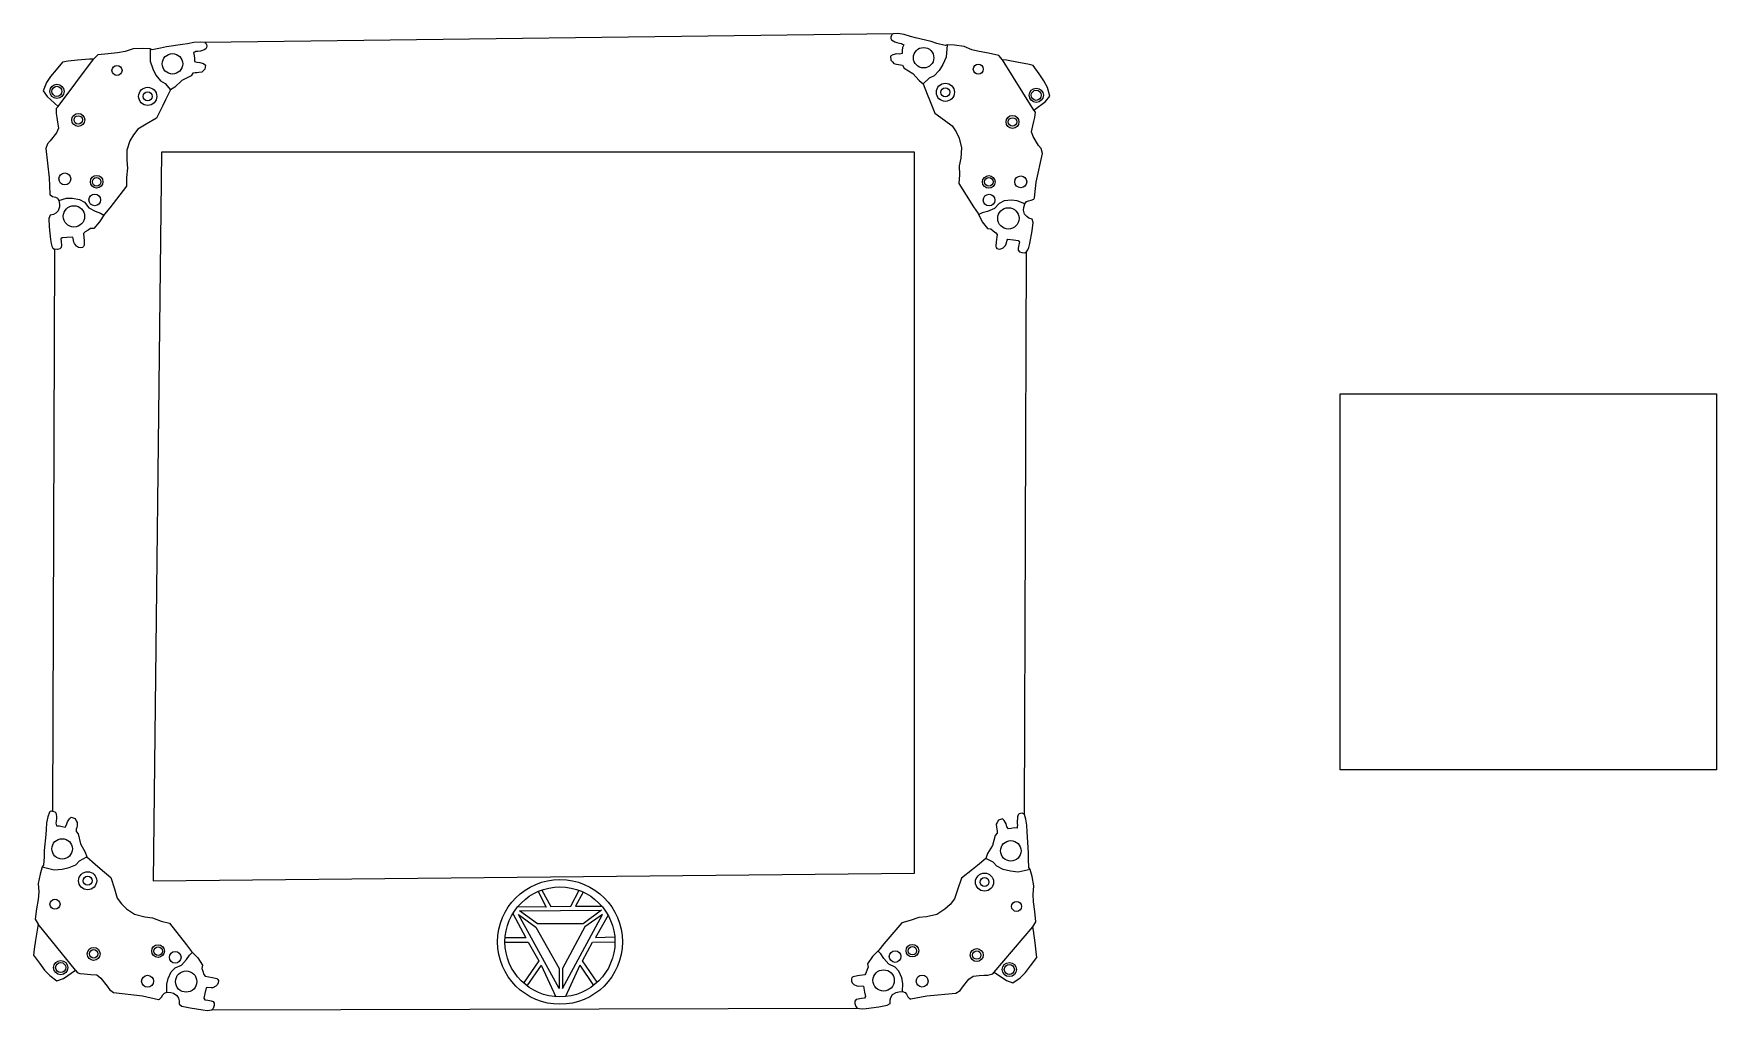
# Model space of a CAD drawing. Header units: millimetres. Extents: x -1084490687 to 931294, y -88656181 to 417313174.
# Drawn here: x 400706 to 931294, y -119411 to 188619 of the extents above.
import ezdxf

# ---------------------------------------------------------------- set-up
doc = ezdxf.new("R2010")
doc.units = ezdxf.units.MM
picture_1 = doc.add_image_def('image1.jpg', size_in_pixel=(800, 800))

msp = doc.modelspace()

# ---------------------------------------------------------------- linework, layer by layer
for p, q in [((454684, 185804), (454954, 185607)), ((671154, 188051), (671033, 187518)), ((671033, 187518), (671041, 187047)), ((671041, 187047), (671252, 186634)), ((671459, 188419), (671154, 188051)), ((671252, 186634), (671745, 186343)), ((671746, 188592), (671459, 188419)), ((671745, 186343), (672265, 186075)), ((672265, 186075), (672883, 185798)), ((672883, 185798), (673682, 185604)), ((451483, 182751), (451065, 182628)), ((451828, 182948), (451483, 182751)), ((452493, 182998), (451828, 182948)), ((453305, 183121), (452493, 182998)), ((453945, 183342), (453305, 183121)), ((454487, 183564), (453945, 183342)), ((455004, 183810), (454487, 183564)), ((454954, 185607), (455225, 185213)), ((455250, 184204), (455004, 183810)), ((455225, 185213), (455299, 184672)), ((455299, 184672), (455250, 184204)), ((673682, 185604), (674340, 185497)), ((674340, 185497), (674666, 185270)), ((674666, 185270), (675072, 185111)), ((409704, 124276), (409285, 123858)), ((409285, 123858), (409335, 122923)), ((409335, 122923), (409458, 121889)), ((411170, 124338), (409704, 124276)), ((413015, 124430), (411170, 124338)), ((413201, 124055), (413015, 124430)), ((413371, 122898), (413201, 124055)), ((413558, 122394), (413371, 122898)), ((414261, 121561), (413558, 122394)), ((416915, 126087), (416442, 125622)), ((416442, 125622), (416619, 123278)), ((416619, 123278), (416619, 121875)), ((417879, 126654), (416915, 126087)), ((418586, 127201), (417879, 126654)), ((702563, 127048), (703219, 126441)), ((703219, 126441), (704129, 125792)), ((704178, 122968), (704055, 121570)), ((704129, 125792), (704560, 125287)), ((704560, 125287), (704178, 122968)), ((707150, 121819), (707380, 122304)), ((707380, 122304), (707651, 123442)), ((707651, 123442), (707869, 123799)), ((707869, 123799), (709699, 123546)), ((709699, 123546), (711154, 123356)), ((711154, 123356), (711534, 122902)), ((711534, 122902), (711403, 121974)), ((408251, 120584), (407267, 120658)), ((408990, 120732), (408251, 120584)), ((409409, 121224), (408990, 120732)), ((409458, 121889), (409409, 121224)), ((414889, 121194), (414261, 121561)), ((415423, 121083), (414889, 121194)), ((416158, 121206), (415423, 121083)), ((416473, 121462), (416158, 121206)), ((416619, 121875), (416473, 121462)), ((704055, 121570), (704165, 121145)), ((704165, 121145), (704456, 120863)), ((704456, 120863), (705177, 120676)), ((705177, 120676), (705719, 120739)), ((705719, 120739), (706377, 121050)), ((706377, 121050), (707150, 121819)), ((711190, 120955), (711181, 120289)), ((711181, 120289), (711554, 119762)), ((711403, 121974), (711190, 120955)), ((711554, 119762), (712277, 119550)), ((712277, 119550), (713264, 119537)), ((713264, 119537), (713788, 119762)), ((710980, -58357), (710882, -58934)), ((711106, -57799), (710980, -58357)), ((711436, -57472), (711106, -57799)), ((711882, -57321), (711436, -57472)), ((712426, -57274), (711882, -57321)), ((712870, -57452), (712426, -57274)), ((713122, -57673), (712870, -57452)), ((710882, -58934), (710807, -59607)), ((710807, -59607), (710865, -60427)), ((710847, -61465), (710819, -61901)), ((710963, -61086), (710847, -61465)), ((710865, -60427), (710963, -61086)), ((559747, -81918), (562319, -86828)), ((560901, -81463), (563789, -86618)), ((570067, -86557), (572694, -81555)), ((574007, -82104), (571523, -86552)), ((551818, -88866), (555927, -96556)), ((562319, -86828), (553319, -86751)), ((553616, -89172), (559102, -93198)), ((566387, -112491), (553616, -89172)), ((553928, -87976), (579811, -87827)), ((559568, -92086), (553928, -87976)), ((563789, -86618), (570067, -86557)), ((567453, -112467), (580062, -89131)), ((571523, -86552), (579889, -86591)), ((579811, -87827), (573977, -92086)), ((580062, -89131), (574531, -93069)), ((581811, -89362), (577840, -96402)), ((559102, -93198), (566387, -106198)), ((573977, -92086), (559568, -92086)), ((574531, -93069), (567453, -106202)), ((450484, -100807), (452478, -102885)), ((549330, -97921), (556664, -97878)), ((555927, -96556), (549380, -96503)), ((556664, -97878), (560023, -103761)), ((573766, -103752), (576874, -97870)), ((576874, -97870), (584012, -97817)), ((577840, -96402), (583940, -96238)), ((560023, -103761), (555203, -110824)), ((560702, -105131), (556263, -111687)), ((560702, -105131), (565326, -115105)), ((572925, -105182), (568360, -115075)), ((572925, -105182), (577272, -111540)), ((578442, -110550), (573766, -103752)), ((663878, -105760), (663500, -106570)), ((566387, -106198), (566387, -112491)), ((567453, -106202), (567453, -112467)), ((658743, -109083), (658562, -109446)), ((658562, -109446), (658604, -110190)), ((658604, -110190), (658830, -110687)), ((659114, -108849), (658743, -109083)), ((658830, -110687), (659326, -111219)), ((660483, -108541), (659114, -108849)), ((659326, -111219), (660293, -111721)), ((662808, -108199), (660483, -108541)), ((663158, -107635), (662808, -108199)), ((663500, -106570), (663158, -107635)), ((660063, -116026), (659674, -116543)), ((659674, -116543), (659692, -117296)), ((660700, -115832), (660063, -116026)), ((660293, -111721), (660825, -111793)), ((661736, -115725), (660700, -115832)), ((660825, -111793), (661992, -111705)), ((662660, -115568), (661736, -115725)), ((661992, -111705), (662399, -111804)), ((662399, -111804), (662714, -113624)), ((662976, -115068), (662660, -115568)), ((662714, -113624), (662976, -115068)), ((457321, -118783), (456930, -119205)), ((457632, -117846), (457321, -118783)), ((659692, -117296), (659981, -118240)), ((659981, -118240), (660354, -118671))]:
    msp.add_line(p, q)
for points in [[(670738, -117211), (670739, -116128), (671001, -115322), (671550, -114460), (672645, -113758), (673488, -113568), (674690, -113512), (675500, -113772), (675950, -114337), (676348, -115139), (676939, -115795), (677148, -115846), (677325, -115823), (682309, -114874), (691498, -113960), (692832, -113122), (693549, -112052), (695631, -109538), (696959, -108587), (698842, -108471), (700301, -108347), (701594, -108276), (703165, -107923), (703594, -107322), (707430, -109947), (709439, -110746), (711777, -109161), (713412, -107445), (715057, -105343), (716985, -102791), (716868, -100988), (716503, -98086), (716024, -94248), (715756, -93057), (716750, -91485), (716394, -88196), (716009, -85203), (715860, -82830), (716128, -80171), (715559, -77218), (714952, -74948), (714537, -74370), (714439, -71743), (714432, -69806), (714068, -64712), (713946, -63076), (713921, -61048), (713603, -59087), (713122, -57673), (713788, 119762), (714181, 120399), (714493, 121166), (714791, 122486), (715528, 126423), (715867, 129051), (715558, 130097), (714527, 130427), (713839, 130923), (713185, 131708), (712850, 132964), (712926, 133825), (713237, 134988), (713732, 135680), (714407, 135937), (715292, 136071), (716097, 136435), (716209, 136618), (716241, 136794), (716854, 141831), (718780, 150862), (718388, 152387), (717587, 153396), (715826, 156144), (715325, 157698), (715787, 159528), (716113, 160955), (716439, 162208), (716581, 163812), (716085, 164475), (719807, 167259), (721180, 168929), (720382, 171639), (719245, 173719), (717743, 175925), (715899, 178539), (714146, 178976), (711271, 179512), (707468, 180224), (706252, 180331), (705058, 181756), (701817, 182419), (698848, 182963), (696542, 183543), (694091, 184607), (691106, 184965), (688759, 185077), (688082, 184858), (685549, 185563), (683702, 186146), (678739, 187351), (677143, 187733), (675204, 188326), (673239, 188619), (671746, 188592), (454684, 185804), (453198, 185963), (451215, 185842), (449231, 185422), (447609, 185181), (442558, 184417), (440667, 183998), (438083, 183517), (437428, 183795), (435080, 183889), (432075, 183795), (429539, 182950), (427192, 182574), (424187, 182293), (420900, 181917), (419585, 180602), (418364, 180602), (414514, 180227), (411603, 179945), (409819, 179663), (407753, 177222), (406062, 175156), (404748, 173184), (403715, 170554), (404935, 168770), (408400, 165670), (407848, 165053), (407848, 163443), (408063, 162166), (408262, 160716), (408562, 158853), (407927, 157348), (405931, 154766), (405045, 153830), (404520, 152346), (405647, 143180), (405816, 138109), (405832, 137932), (405928, 137739), (406697, 137306), (407567, 137094), (408217, 136779), (408649, 136047), (408858, 134861), (408858, 133997), (408414, 132775), (407693, 132050), (406964, 131617), (405908, 131378), (405508, 130363), (405616, 127716), (406005, 123730), (406186, 122388), (406430, 121597), (406764, 120928), (407267, 120658), (406605, -56593), (406362, -56569), (405914, -56736), (405657, -56951), (405142, -58353), (404777, -60306), (404703, -62332), (404541, -63964), (404055, -69049), (404001, -70985), (403839, -73609), (403410, -74177), (402749, -76431), (402109, -79369), (402312, -82034), (402106, -84403), (401649, -87386), (401214, -90666), (402170, -92260), (401873, -93445), (401301, -97271), (400867, -100163), (400706, -101962), (402572, -104560), (404165, -106702), (405758, -108456), (408058, -110098), (410085, -109347), (413934, -106741), (414398, -107426), (415315, -107767), (416606, -107868), (418706, -108079), (420587, -108240), (421891, -109223), (423911, -111786), (424603, -112873), (425916, -113743), (435080, -114879), (440040, -115948), (440216, -115975), (440426, -115929), (441033, -115288), (441450, -114495), (441914, -113942), (442730, -113701), (443930, -113787), (444769, -113997), (445846, -114724), (446374, -115600), (446617, -116412), (446591, -117494), (447479, -118129), (450073, -118668), (454034, -119260), (455379, -119411), (456201, -119367), (456930, -119205), (660354, -118671), (661081, -118851), (661906, -118914), (663255, -118797), (667229, -118300), (669835, -117824)], [(440985, 151223), (438361, -78610), (678427, -76170), (678427, 151223)]]:
    msp.add_lwpolyline(points, close=True)
for points in [[(408400, 165670), (419585, 180602)], [(451065, 182628), (451333, 181692), (451372, 180769), (451372, 179884), (452180, 179577), (453141, 179538), (454218, 179192), (454872, 178730), (454718, 177423), (454157, 176915), (453685, 176482), (452798, 176324), (452129, 176265), (451587, 176265), (450898, 176142), (450332, 175329), (447426, 173881), (445247, 171778), (443895, 170876), (442320, 167797), (441419, 165994), (439465, 162013), (436206, 160049), (433587, 158451), (432205, 156708), (431063, 154785), (430041, 151900), (430041, 148570), (430342, 146166), (429984, 143274), (429930, 140566), (424684, 133655), (423041, 131659), (421510, 129220), (419635, 127201), (418586, 127201)], [(437428, 183795), (437428, 179901), (438242, 177553), (439275, 175487), (440684, 173703), (442186, 172857), (443895, 170876)], [(675072, 185111), (674722, 184202), (674603, 183286), (674525, 182405), (673693, 182169), (672732, 182215), (671629, 181965), (670937, 181562), (670976, 180246), (671490, 179691), (671923, 179218), (672792, 178983), (673454, 178865), (673993, 178818), (674669, 178635), (675162, 177776), (677930, 176079), (679915, 173792), (681183, 172775), (682482, 169570), (683222, 167695), (684818, 163557), (687892, 161315), (690361, 159494), (691585, 157636), (692554, 155620), (693318, 152657), (693026, 149340), (692516, 146971), (692619, 144059), (692435, 141357), (697054, 134012), (698516, 131880), (699827, 129316), (701518, 127140), (702563, 127048)], [(688759, 185077), (688417, 181197), (687400, 178930), (686190, 176963), (684630, 175309), (683059, 174599), (681183, 172775)], [(716085, 164475), (706252, 180331)], [(408649, 136047), (411094, 136720), (412969, 136768), (415181, 136335), (416720, 135422), (418066, 133691), (420133, 132585), (421768, 132008), (422838, 131336)], [(713237, 134988), (710861, 135873), (708997, 136085), (706756, 135848), (705143, 135073), (703650, 133467), (701494, 132547), (699815, 132116), (698690, 131540)], [(406605, -56593), (407347, -56790), (407669, -57125), (407782, -57686), (407866, -58265), (407925, -58940), (407847, -59758), (407733, -60415), (407840, -60797), (407858, -61233), (408831, -61200), (409736, -61387), (410594, -61602), (411089, -60893), (411360, -59970), (411958, -59009), (412564, -58487), (413796, -58954), (414152, -59622), (414457, -60186), (414394, -61084), (414289, -61748), (414157, -62273), (414109, -62972), (414759, -63718), (415457, -66889), (416968, -69514), (417514, -71045), (420118, -73321), (421648, -74634), (425035, -77496), (426147, -81135), (427060, -84064), (428415, -85828), (430003, -87404), (432553, -89096), (435783, -89906), (438188, -90199), (440906, -91249), (443519, -91960), (448948, -98728), (450484, -100807)], [(710819, -61901), (709846, -61844), (708937, -62009), (708074, -62204), (707597, -61483), (707348, -60554), (706774, -59579), (706180, -59042), (704938, -59480), (704565, -60139), (704246, -60695), (704287, -61594), (704377, -62260), (704496, -62789), (704527, -63488), (703859, -64219), (703085, -67372), (701511, -69960), (700928, -71477), (698270, -73689), (696709, -74965), (693254, -77745), (692054, -81356), (691070, -84261), (689674, -85993), (688048, -87529), (685458, -89160), (682209, -89891), (679798, -90126), (677055, -91111), (674425, -91758), (668835, -98393), (667249, -100435), (665206, -102464), (663648, -104737), (663878, -105760)], [(403410, -74177), (407188, -75124), (409663, -74905), (411919, -74405), (413992, -73473), (415177, -72221), (417514, -71045)], [(714952, -74948), (711153, -75804), (708683, -75525), (706441, -74971), (704391, -73989), (703236, -72709), (700928, -71477)], [(413934, -106741), (402170, -92260)], [(703594, -107322), (715756, -93057)], [(674690, -113512), (674810, -110979), (674445, -109139), (673537, -107076), (672308, -105776), (670324, -104842), (668791, -103068), (667869, -101600), (666978, -100704)], [(442730, -113701), (442671, -111166), (443080, -109335), (444038, -107295), (445298, -106024), (447304, -105139), (448880, -103403), (449837, -101957), (450748, -101083)], [(452478, -102885), (453981, -105195), (453726, -106212), (454084, -107031), (454400, -108104), (454736, -108677), (457052, -109074), (458414, -109416), (458779, -109658), (458951, -110026), (458891, -110768)], [(458891, -110768), (458654, -111260), (458145, -111779), (457166, -112258), (456632, -112318), (455468, -112201), (455059, -112290), (454700, -114102), (454403, -115539), (454707, -116047), (455627, -116227), (456659, -116359), (457292, -116568), (457668, -117094), (457632, -117846)]]:
    msp.add_lwpolyline(points)
for centre, radius in [((444467, 179099), 3226), ((681335, 181017), 3226), ((426981, 177033), 1585), ((698572, 177424), 1585), ((408049, 170422), 2234), ((408049, 170422), 1594), ((436672, 168844), 2856), ((436672, 168844), 1411), ((688199, 170117), 2856), ((688199, 170117), 1411), ((716851, 169178), 2234), ((716851, 169178), 1594), ((414773, 161403), 2040), ((414773, 161403), 1326), ((709361, 160784), 2040), ((709361, 160784), 1326), ((410530, 142805), 1872), ((420566, 141904), 1984), ((701880, 141868), 1984), ((711957, 141885), 1872), ((419965, 136194), 1840), ((420566, 141904), 1351), ((701978, 136127), 1840), ((701880, 141868), 1351), ((413400, 130982), 3361), ((708061, 130360), 3361), ((409677, -68491), 3226), ((708825, -69113), 3226), ((417729, -78544), 2856), ((417729, -78544), 1411), ((566671, -97817), 19678), ((700532, -78969), 2856), ((700532, -78969), 1411), ((407430, -85954), 1585), ((566671, -97817), 17341), ((710650, -86625), 1585), ((419623, -101596), 2040), ((419623, -101596), 1326), ((439946, -100717), 1984), ((439946, -100717), 1351), ((672349, -102439), 1840), ((677787, -100599), 1984), ((677787, -100599), 1351), ((698082, -101968), 2040), ((698082, -101968), 1326), ((409240, -105925), 2234), ((409240, -105925), 1594), ((445338, -102688), 1840), ((708358, -106547), 2234), ((708358, -106547), 1594), ((436631, -110234), 1872), ((448797, -110324), 3361), ((668706, -109989), 3361), ((680871, -110193), 1872)]:
    msp.add_circle(centre, radius)

# ---------------------------------------------------------------- pictures from other files: only their frames are drawn
image = msp.add_image(picture_1, insert=(812636, -43592), size_in_units=(118657, 118657))
image.dxf.flags = 7

doc.saveas('drawing.dxf')
